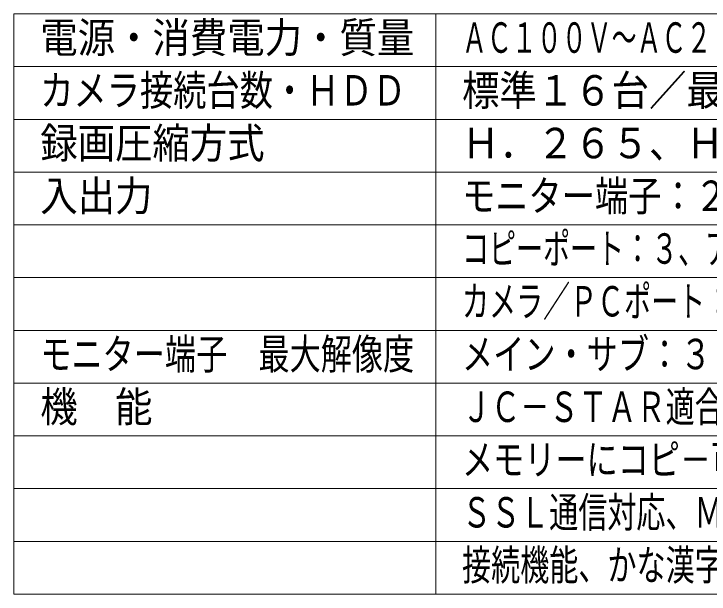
# Model space of a CAD drawing. Units: millimetres on the paper. Extents: x -62 to 64, y -59 to 59.
# Drawn here: x -62.5 to 3.4, y -54.5 to 0.5 of the extents above; entities that cross this region are included whole.
import ezdxf
from ezdxf.enums import TextEntityAlignment as Align

# ---------------------------------------------------------------- set-up
doc = ezdxf.new("R2010")
doc.units = ezdxf.units.MM
doc.layers.add('0-1_MOJI1', color=7, linetype='Continuous')
doc.layers.add('0-5_WAKU', color=4, linetype='Continuous', lineweight=9)
doc.styles.add('ＭＳ ゴシック', font='')
doc.styles.get('ＭＳ ゴシック').set_extended_font_data('MS Gothic')

msp = doc.modelspace()

# ---------------------------------------------------------------- linework, layer by layer
at = {"layer": '0-5_WAKU', "color": 3}
for p, q in [((-62.5, -54.5), (-62.5, 0.5)), ((-62.5, 0.5), (62.5, 0.5)), ((-22.5, -54.5), (-22.5, 0.5)), ((-62.5, -54.5), (62.5, -54.5))]:
    msp.add_line(p, q, dxfattribs=at)
at = {"layer": '0-5_WAKU'}
for p, q in [((-62.5, -4.5), (62.5, -4.5)), ((-62.5, -9.5), (62.5, -9.5)), ((-62.5, -14.5), (62.5, -14.5)), ((-62.5, -19.5), (62.5, -19.5)), ((62.5, -24.5), (-62.5, -24.5)), ((62.5, -29.5), (-62.5, -29.5)), ((62.5, -34.5), (-62.5, -34.5)), ((-62.5, -39.5), (62.5, -39.5)), ((-62.5, -44.5), (62.5, -44.5)), ((-62.5, -49.5), (62.5, -49.5))]:
    msp.add_line(p, q, dxfattribs=at)

# ---------------------------------------------------------------- texts
at = {"layer": '0-1_MOJI1', "style": 'ＭＳ ゴシック'}
for s, height, width, p in [('電源・消費電力・質量', 2.889, 0.9, (-60, -4.055)), ('ＡＣ１００Ｖ～ＡＣ２４０Ｖ ５０Ｈｚ／６０Ｈｚ・９５Ｗ・約９．３ｋｇ', 2.889, 0.6, (-20, -4.055)), ('カメラ接続台数・ＨＤＤ', 2.889, 0.8, (-60, -9.055)), ('標準１６台／最大３２台・８ＴＢ（２ＴＢ×４）', 2.889, 0.9, (-20, -9.055)), ('録画圧縮方式', 2.889, 0.9, (-60, -14.055)), ('Ｈ．２６５、Ｈ．２６４、ＪＰＥＧ', 2.889, 0.9, (-20, -14.055)), ('入出力', 2.889, 0.9, (-60, -19.055)), ('モニター端子：２（ＨＤＭＩ）、マウス接続ポート：１、', 2.889, 0.8, (-20, -19.055)), ('コピーポート：３、アラーム／コントロール端子：２（端子台プラグ）、', 2.889, 0.65, (-20, -24.055)), ('カメラ／ＰＣポート：１（ＲＪ－４５）、ＰＣポート：１（ＲＪ－４５）', 2.889, 0.65, (-20, -29.055)), ('モニター端子\u3000最大解像度', 2.889, 0.75, (-60, -34.055)), ('メイン・サブ：３８４０×２１６０（４Ｋ） ｐ／３０ Ｈｚ', 2.889, 0.75, (-20, -34.055)), ('機\u3000能', 2.889, 0.9, (-60, -39.055)), ('ＪＣ－ＳＴＡＲ適合、簡単操作・簡単設定、外付ＨＤＤ・ＵＳＢ', 2.889, 0.7, (-20, -39.055)), ('メモリーにコピ－可能、ＯＮＶＩＦ対応、ＲＡＩＤ１運用可能、', 2.886, 0.75, (-20, -44.055)), ('ＳＳＬ通信対応、ＭＰ４ダウンロード、高精細映像監視、ＲＴＳＰ', 2.886, 0.7, (-20, -49.055)), ('接続機能、かな漢字変換機能、マウス・ラックマウント金具付属', 2.889, 0.7, (-20, -54.055))]:
    msp.add_text(s, height=height, dxfattribs=dict(at, width=width)).set_placement(p, align=Align.BOTTOM_LEFT)

doc.saveas('drawing.dxf')
